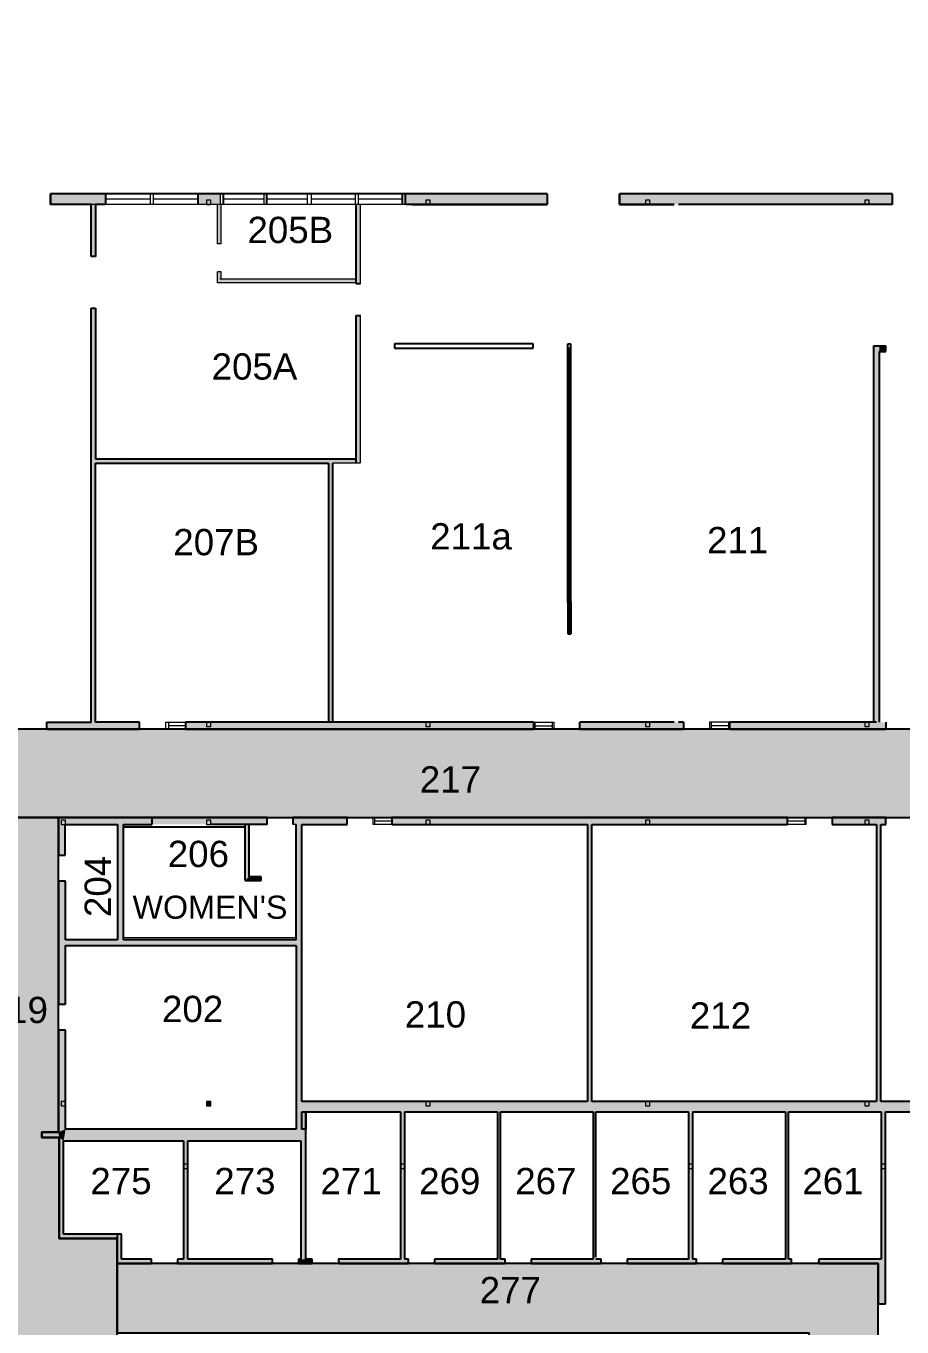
# Model space of a CAD drawing. Header units: millimetres. Extents: x 17496 to 132343, y 22085 to 108769.
# Drawn here: x 60690 to 91027, y 61466 to 106543 of the extents above; entities that cross this region are included whole.
import ezdxf

# ---------------------------------------------------------------- set-up
doc = ezdxf.new("R2010")
doc.units = ezdxf.units.MM
doc.header["$LTSCALE"] = 500
doc.header["$MEASUREMENT"] = 0
doc.layers.get('0').update_dxf_attribs({"linetype": 'CONTINUOUS', "lineweight": 0})
for name, color, linetype in [('CORRIDOR HATCH', 253, 'CONTINUOUS'), ('Room Numbers', 7, 'CONTINUOUS'), ('walls', 7, 'CONTINUOUS')]:
    doc.layers.add(name, color=color, linetype=linetype)
for name, color, linetype, lineweight in [('SC1', 7, 'CONTINUOUS', 0), ('SOLID', 7, 'CONTINUOUS', 0), ('windows', 7, 'CONTINUOUS', 0)]:
    doc.layers.add(name, color=color, linetype=linetype, lineweight=lineweight)
doc.styles.add('STANDARD 2', font='arial.ttf')

# ---------------------------------------------------------------- blocks, each defined once
blk = doc.blocks.new('AUW02D1S', base_point=(8, 3))
blk.add_line((7, 5.38), (9, 5.38))

msp = doc.modelspace()

# ---------------------------------------------------------------- hatches: boundary and pattern name
at = {"layer": 'CORRIDOR HATCH'}
h = msp.add_hatch(color=256, dxfattribs=at)
h.dxf.hatch_style = 1
h.paths.add_polyline_path([(63841, 63664), (63841, 61264), (87806, 61264), (87806, 53590), (87210, 53590), (87210, 52340), (87806, 52340), (87806, 49848), (91301, 49848), (93131, 49848), (97246, 49848), (97246, 51221), (97616, 51221), (97616, 50861), (110416, 50861), (110416, 53611), (97616, 53611), (97616, 53161), (97246, 53161), (97246, 53538), (90206, 53538), (90206, 63664)])
h.paths.add_polyline_path([(58796, 79119), (58796, 68219), (59340, 68219), (59340, 68029), (59041, 68029), (59041, 64520), (59041, 62520), (59041, 56258), (59041, 55258), (59041, 52228), (60388, 52228), (60388, 51899), (59041, 51899), (59041, 49848), (60388, 49848), (60388, 49519), (62438, 49519), (62438, 49848), (63841, 49848), (63841, 51899), (62438, 51899), (62438, 52228), (63841, 52228), (63840, 55534), (63840, 56404), (63841, 61264), (63841, 63664), (63841, 64527), (61841, 64527), (61841, 68029), (61240, 68029), (61240, 68219), (61810, 68219), (61810, 79119)])
h.paths.add_polyline_path([(40590, 64520), (40590, 62520), (57908, 62520), (57908, 62635), (58048, 62635), (58048, 62520), (59041, 62520), (59041, 64520), (58048, 64520), (58048, 64435), (57908, 64435), (57908, 64520)])
h.paths.add_polyline_path([(111041, 106541), (111041, 106343), (110546, 106343), (110546, 106293), (110416, 106293), (110416, 102791), (110537, 102791), (110546, 102743), (111041, 102743), (111041, 102543), (110547, 102543), (110537, 102493), (110416, 102493), (110416, 82083), (110416, 79283), (110416, 66219), (110416, 63001), (110416, 53611), (110416, 50861), (110416, 37253), (113476, 37253), (113476, 48813), (121896, 48813), (121896, 48943), (121946, 48943), (121946, 49347), (122144, 49347), (122144, 48943), (122194, 48943), (122194, 48813), (125196, 48813), (125196, 48943), (125246, 48943), (125246, 49347), (125444, 49347), (125446, 51147), (125246, 51147), (125246, 51541), (125196, 51543), (125196, 51673), (122194, 51673), (122194, 51551), (122146, 51543), (122146, 51147), (121946, 51147), (121946, 51541), (121896, 51551), (121896, 51673), (113476, 51673), (113476, 102493), (113346, 102493), (113346, 102543), (112841, 102543), (112841, 102741), (113346, 102741), (113346, 102791), (113476, 102791), (113476, 106293), (113346, 106293), (113346, 106343), (112841, 106343), (112841, 106541), (111041, 106543)])
h.paths.add_polyline_path([(48842, 99582), (48842, 97108), (49333, 97108), (49333, 96958), (48842, 96958), (48842, 94833), (48340, 94833), (48340, 95008), (46714, 95008), (46714, 93228), (49536, 93228), (49536, 92933), (48836, 92933), (48836, 82478), (49446, 82478), (49446, 82278), (51610, 82359), (51610, 82659), (52220, 82659), (52220, 91059), (51632, 91059), (51632, 96958), (51144, 96958), (51144, 97108), (51632, 97108), (51632, 99582), (51144, 99582), (51144, 99732), (49333, 99732), (49333, 99582)])
h.paths.add_polyline_path([(25516, 82228), (25516, 81697), (25316, 81697), (25316, 79647), (25514, 79647), (25514, 79168), (27617, 79178), (27617, 79657), (27816, 79657), (27816, 79178), (47034, 79178), (47036, 79747), (47236, 79747), (47235, 79257), (56998, 79259), (56998, 79119), (58796, 79119), (61810, 79119), (96216, 79119), (96216, 79283), (97396, 79283), (97396, 79783), (97616, 79783), (97616, 79283), (110416, 79283), (110416, 82083), (97616, 82083), (97616, 81583), (97396, 81583), (97396, 82083), (96216, 82083), (96216, 82179), (56998, 82179), (56998, 82059), (51610, 82059), (51610, 82359), (49446, 82278), (47236, 82278), (47236, 81797), (47036, 81797), (47036, 82228), (27817, 82228), (27817, 81707), (27617, 81707), (27617, 82228)])
at = {"layer": 'SOLID'}
for points in [[(63091, 100362), (62941, 100362), (62941, 98562), (63091, 98562)], [(67448, 100362), (67321, 100362), (67321, 98990), (67448, 98990)], [(72271, 100362), (72121, 100362), (72121, 97612), (72271, 97612)], [(67448, 97771), (67448, 98025), (67321, 98025), (67321, 97644), (72147, 97644), (72147, 97771)], [(70246, 68919), (70384, 68919), (70384, 68320), (70246, 68320)]]:
    msp.add_hatch(color=256, dxfattribs=at).paths.add_polyline_path(points)
at = {"layer": 'walls'}
msp.add_hatch(color=256, dxfattribs=at).paths.add_polyline_path([(66941, 69279), (66941, 69129), (67091, 69129), (67091, 69279)])

# ---------------------------------------------------------------- linework, layer by layer
at = {"layer": 'CORRIDOR HATCH'}
for points in [[(58796, 79119), (61810, 79119), (96216, 79119), (96216, 79283), (97396, 79283), (97396, 79783), (97616, 79783), (97616, 79283), (110416, 79283), (110416, 82083), (97616, 82083), (97616, 81583), (97396, 81583), (97396, 82083), (96216, 82083), (96216, 82179), (56998, 82179)], [(60388, 49519), (62438, 49519), (62438, 49848), (63841, 49848), (63841, 51899), (62438, 51899), (62438, 52228), (63841, 52228), (63840, 55534), (63840, 56404), (63841, 61264), (63841, 63664), (63841, 64527), (61841, 64527), (61841, 68029), (61240, 68029), (61240, 68219), (61810, 68219), (61810, 79119), (58796, 79119)]]:
    msp.add_lwpolyline(points, dxfattribs=at)
msp.add_lwpolyline([(63841, 63664), (63841, 61264), (87806, 61264), (87806, 53590), (87210, 53590), (87210, 52340), (87806, 52340), (87806, 49848), (91301, 49848), (93131, 49848), (97246, 49848), (97246, 51221), (97616, 51221), (97616, 50861), (110416, 50861), (110416, 53611), (97616, 53611), (97616, 53161), (97246, 53161), (97246, 53538), (90206, 53538), (90206, 63664)], close=True, dxfattribs=at)
at = {"layer": 'SC1', "flags": 128}
for points in [[(67091, 100362), (67091, 100512), (66941, 100512), (66941, 100362)], [(74691, 100362), (74691, 100512), (74541, 100512), (74541, 100362)], [(82291, 100362), (82291, 100512), (82141, 100512), (82141, 100362)], [(89891, 100362), (89891, 100512), (89741, 100512), (89741, 100362)], [(67091, 82269), (67091, 82419), (66941, 82419), (66941, 82269)], [(74691, 82269), (74691, 82419), (74541, 82419), (74541, 82269)], [(82291, 82269), (82291, 82419), (82141, 82419), (82141, 82269)], [(89891, 82269), (89891, 82419), (89741, 82419), (89741, 82269)], [(62060, 78879), (62060, 79029), (61910, 79029), (61910, 78879)], [(67091, 78879), (67091, 79029), (66941, 79029), (66941, 78879)], [(74691, 78879), (74691, 79029), (74541, 79029), (74541, 78879)], [(82291, 78879), (82291, 79029), (82141, 79029), (82141, 78879)], [(89891, 78879), (89891, 79029), (89741, 79029), (89741, 78879)], [(62060, 69129), (62060, 69279), (61910, 69279), (61910, 69129)], [(67091, 69129), (67091, 69279), (66941, 69279), (66941, 69129)], [(74691, 69129), (74691, 69279), (74541, 69279), (74541, 69129)], [(82291, 69129), (82291, 69279), (82141, 69279), (82141, 69129)], [(89891, 69129), (89891, 69279), (89741, 69279), (89741, 69129)], [(66296, 66954), (66296, 67104), (66146, 67104), (66146, 66954)], [(73811, 66954), (73811, 67104), (73661, 67104), (73661, 66954)], [(83786, 66954), (83786, 67104), (83636, 67104), (83636, 66954)], [(90461, 66954), (90461, 67104), (90311, 67104), (90311, 66954)]]:
    msp.add_lwpolyline(points, close=True, dxfattribs=at)
at = {"layer": 'SOLID'}
for p, q in [((62941, 98562), (62941, 100362)), ((63091, 98562), (63091, 100362)), ((73917, 100362), (74067, 100362)), ((64137, 91597), (64137, 91597)), ((64137, 91597), (64137, 91597)), ((64072, 74959), (70046, 74959))]:
    msp.add_line(p, q, dxfattribs=at)
for points in [[(61538, 100732), (61538, 100362), (63438, 100732), (63438, 100362)], [(66638, 100732), (66638, 100362), (67418, 100732), (67418, 100362)], [(73838, 100732), (73838, 100362), (78738, 100732), (78738, 100362)], [(81238, 100362), (81238, 100732), (90688, 100362), (90688, 100732)], [(62941, 82419), (63091, 82419), (62941, 96762), (63091, 96762)], [(72121, 91394), (72271, 91394), (72121, 96512), (72271, 96512)], [(90041, 95466), (90241, 95466), (90041, 82419), (90241, 82419)], [(90241, 95466), (90466, 95466), (90241, 95266), (90466, 95266)], [(72271, 91394), (72271, 91544), (63091, 91394), (63091, 91544)], [(71168, 82419), (71318, 82419), (71168, 91394), (71318, 91544)], [(64621, 82419), (64621, 82179), (61410, 82419), (61410, 82179)], [(78266, 82419), (78266, 82179), (66214, 82419), (66214, 82179)], [(83466, 82419), (83466, 82179), (79866, 82419), (79866, 82179)], [(90466, 82419), (90466, 82179), (85066, 82419), (85066, 82179)], [(61810, 77813), (62050, 77813), (61810, 79119), (62050, 78879)], [(61810, 79119), (62050, 78879), (65050, 79119), (65050, 78879)], [(65050, 79119), (65050, 78879), (69046, 79119), (69046, 78879)], [(69946, 79119), (69946, 78879), (71811, 79119), (71811, 78879)], [(73361, 79119), (73361, 78879), (87060, 79119), (87060, 78879)], [(90466, 79119), (90466, 78879), (88610, 79119), (88610, 78879)], [(63860, 78879), (64060, 78879), (63863, 74884), (64060, 74879)], [(68279, 78879), (68403, 78879), (68279, 76937), (68403, 77061)], [(70046, 68319), (70246, 68320), (70046, 78879), (70246, 78879)], [(80141, 69279), (80291, 69279), (80141, 78879), (80291, 78879)], [(90141, 69279), (90291, 69279), (90141, 78879), (90291, 78879)], [(61810, 72653), (62060, 72653), (61810, 76913), (62060, 76913)], [(68403, 77061), (68283, 76941), (68830, 77061), (68830, 76937)], [(62060, 74879), (62060, 74679), (70046, 74879), (70046, 74679)], [(61810, 71753), (62066, 71731), (61810, 68219), (62060, 68319)], [(97246, 69279), (97246, 68919), (70246, 69279), (70246, 68919)], [(70207, 63814), (70383, 63814), (70207, 68920), (70383, 68919)], [(73811, 68919), (73661, 68919), (73811, 63814), (73661, 63814)], [(77118, 68919), (77018, 68919), (77118, 63814), (77018, 63814)], [(80326, 63814), (80426, 63814), (80326, 68919), (80426, 68919)], [(83636, 63814), (83786, 63814), (83636, 68879), (83786, 68879)], [(87096, 63814), (86996, 63814), (87096, 68879), (86996, 68879)], [(90456, 62264), (90306, 63814), (90456, 68919), (90306, 68919)], [(61810, 68219), (61841, 68029), (61240, 68219), (61240, 68029)], [(61810, 68219), (62060, 68319), (61841, 68029), (61991, 67919)], [(70383, 68320), (70383, 67919), (62060, 68319), (61991, 67919)], [(61841, 68029), (61991, 67919), (61841, 64527), (61991, 64677)], [(66296, 67919), (66146, 67919), (66296, 63814), (66146, 63814)], [(61841, 64527), (61991, 64677), (63841, 64527), (63991, 64677)], [(63841, 64527), (63991, 64677), (63841, 63664), (63991, 63814)], [(63841, 63664), (63991, 63814), (65038, 63664), (65038, 63814)], [(65938, 63814), (65938, 63664), (69226, 63814), (69226, 63664)], [(70603, 63814), (70603, 63664), (70126, 63814), (70126, 63664)], [(71503, 63814), (71503, 63664), (73937, 63814), (73937, 63664)], [(77287, 63814), (77287, 63664), (74837, 63814), (74837, 63664)], [(78187, 63814), (78187, 63664), (80612, 63814), (80612, 63664)], [(81512, 63814), (81512, 63664), (83912, 63814), (83912, 63664)], [(84812, 63814), (84812, 63664), (87196, 63814), (87196, 63664)], [(88096, 63814), (88096, 63664), (90306, 63814), (90206, 63664)], [(90206, 62264), (90456, 62264), (90206, 63664), (90306, 63814)]]:
    msp.add_solid(points, dxfattribs=at)
at = {"layer": 'walls'}
for p, q in [((61538, 100732), (61538, 100362)), ((78738, 100732), (61538, 100732)), ((61538, 100362), (61538, 100732)), ((63438, 100732), (63438, 100362)), ((63438, 100732), (63438, 100362)), ((66638, 100732), (66638, 100362)), ((66638, 100732), (66638, 100362)), ((67518, 100732), (67518, 100362)), ((69023, 100732), (69023, 100362)), ((73718, 100732), (73718, 100362)), ((73818, 100732), (73818, 100362)), ((78738, 100732), (73838, 100732)), ((78738, 100732), (78738, 100362)), ((78738, 100732), (78738, 100362)), ((81238, 100732), (81238, 100362)), ((90688, 100732), (81238, 100732)), ((90688, 100732), (81238, 100732)), ((81238, 100362), (81238, 100732)), ((90688, 100732), (90688, 100362)), ((90688, 100732), (90688, 100362)), ((62941, 100362), (61538, 100362)), ((62941, 100362), (61538, 100362)), ((62941, 98562), (62941, 100362)), ((63438, 100362), (63091, 100362)), ((63438, 100362), (63091, 100362)), ((63091, 100362), (63091, 98562)), ((72121, 97612), (72121, 100362)), ((78738, 100362), (73838, 100362)), ((74067, 100362), (78738, 100362)), ((83141, 100362), (81238, 100362)), ((81238, 100362), (83141, 100362)), ((90688, 100362), (83291, 100362)), ((90688, 100362), (90291, 100362)), ((63091, 98562), (62941, 98562)), ((72271, 97612), (72121, 97612)), ((62941, 82419), (62941, 96762)), ((62941, 96762), (63091, 96762)), ((63091, 96762), (63091, 91544)), ((72121, 91544), (72121, 96512)), ((72121, 96512), (72271, 96512)), ((78256, 95531), (73456, 95531)), ((73456, 95531), (73456, 95383)), ((73456, 95383), (78256, 95384)), ((78256, 95384), (78256, 95531)), ((79456, 95531), (79556, 95531)), ((79456, 92081), (79456, 95531)), ((79456, 95381), (79556, 95381)), ((79506, 94331), (79506, 95381)), ((79556, 92081), (79556, 95531)), ((90041, 95466), (90041, 82419)), ((90041, 95466), (90466, 95466)), ((90241, 95266), (90241, 82419)), ((90241, 95266), (90466, 95266)), ((90466, 95266), (90466, 95466)), ((79456, 94331), (79556, 94331)), ((79456, 94281), (79556, 94281)), ((79506, 93231), (79506, 94281)), ((79456, 93231), (79556, 93231)), ((79456, 93181), (79556, 93181)), ((79506, 92131), (79506, 93181)), ((79456, 88781), (79456, 92231)), ((79456, 92131), (79556, 92131)), ((79456, 92081), (79556, 92081)), ((79506, 91031), (79506, 92081)), ((79556, 88781), (79556, 92231)), ((63091, 91544), (72106, 91544)), ((63220, 91541), (72108, 91541)), ((63220, 91541), (72093, 91541)), ((63220, 91541), (72108, 91541)), ((63220, 91541), (72093, 91541)), ((72108, 91541), (72108, 91394)), ((63091, 82419), (63091, 91394)), ((63091, 91394), (71168, 91394)), ((71168, 91394), (71168, 82419)), ((71318, 82419), (71318, 91394)), ((79456, 91031), (79556, 91031)), ((79456, 90981), (79556, 90981)), ((79506, 89931), (79506, 90981)), ((79456, 89931), (79556, 89931)), ((79456, 89881), (79556, 89881)), ((79506, 88831), (79506, 89881)), ((79456, 86581), (79456, 88931)), ((79456, 88831), (79556, 88831)), ((79556, 86581), (79556, 88931)), ((79456, 88781), (79556, 88781)), ((79506, 87731), (79506, 88781)), ((79456, 87731), (79556, 87731)), ((79456, 87681), (79556, 87681)), ((79506, 86631), (79506, 87681)), ((79456, 86631), (79556, 86631)), ((79456, 86581), (79556, 86581)), ((79456, 86581), (79456, 85481)), ((79506, 85531), (79506, 86581)), ((79556, 86581), (79556, 85481)), ((79456, 85531), (79556, 85531)), ((79456, 85481), (79556, 85481)), ((61410, 82179), (61410, 82419)), ((61410, 82419), (62941, 82419)), ((61410, 82179), (64621, 82179)), ((64621, 82419), (63091, 82419)), ((64621, 82419), (63721, 82419)), ((64621, 82179), (64621, 82419)), ((71366, 82419), (66214, 82419)), ((66214, 82419), (66214, 82179)), ((71366, 82419), (66214, 82419)), ((66214, 82179), (78266, 82179)), ((78266, 82419), (71366, 82419)), ((78266, 82419), (78266, 82179)), ((83141, 82419), (79866, 82419)), ((79866, 82179), (79866, 82419)), ((79866, 82179), (83466, 82179)), ((83466, 82419), (83291, 82419)), ((83466, 82419), (83466, 82179)), ((85066, 82179), (85066, 82419)), ((90141, 82419), (85066, 82419)), ((85066, 82179), (90466, 82179)), ((90466, 82419), (90466, 82179)), ((65050, 79119), (61810, 79119)), ((61810, 79119), (61810, 77813)), ((69046, 79119), (65050, 79119)), ((65050, 79119), (65050, 78879)), ((69046, 78879), (69046, 79119)), ((71811, 79119), (69946, 79119)), ((69946, 78879), (69946, 79119)), ((71811, 78879), (71811, 79119)), ((87060, 79119), (73361, 79119)), ((73361, 79119), (73361, 78879)), ((87060, 78879), (87060, 79119)), ((90466, 79119), (88610, 79119)), ((88610, 79119), (88610, 78879)), ((90466, 78879), (90466, 79119)), ((62050, 77813), (62050, 78879)), ((62050, 78879), (63860, 78879)), ((63860, 78879), (63860, 74879)), ((64060, 74879), (64060, 78879)), ((64060, 78879), (65050, 78879)), ((64072, 78799), (68279, 78799)), ((69046, 78879), (67110, 78879)), ((68279, 76937), (68279, 78879)), ((68403, 78879), (68403, 77061)), ((70046, 74879), (70046, 78879)), ((70246, 69279), (70246, 78879)), ((70246, 78879), (71811, 78879)), ((73361, 78879), (80141, 78879)), ((80141, 78879), (80141, 69279)), ((80291, 69279), (80291, 78879)), ((80291, 78879), (87060, 78879)), ((88610, 78879), (90141, 78879)), ((90141, 78879), (90141, 69274)), ((90291, 69279), (90291, 78879)), ((90291, 78879), (90466, 78879)), ((61810, 77813), (62050, 77813)), ((62060, 76913), (61810, 76913)), ((61810, 76913), (61810, 72653)), ((62060, 74879), (62060, 76913)), ((68279, 76937), (68830, 76937)), ((68830, 77061), (68403, 77061)), ((68830, 76937), (68830, 77061)), ((63860, 74879), (62060, 74879)), ((70046, 74879), (64060, 74879)), ((62060, 72653), (62060, 74679)), ((62060, 74679), (70046, 74679)), ((70046, 74679), (70046, 68319)), ((61810, 72653), (62060, 72653)), ((62060, 71753), (61810, 71753)), ((61810, 71753), (61810, 68219)), ((62060, 68319), (62060, 71753)), ((80141, 69279), (70246, 69279)), ((90141, 69274), (80291, 69279)), ((97246, 69279), (90291, 69279)), ((70383, 63814), (70383, 68919)), ((70383, 68919), (73661, 68919)), ((73661, 68919), (73661, 63814)), ((73811, 63814), (73811, 68919)), ((73811, 68919), (77018, 68919)), ((77018, 68919), (77018, 63814)), ((77118, 63814), (77118, 68922)), ((77118, 68922), (80326, 68919)), ((80326, 68919), (80326, 63814)), ((80426, 63887), (80426, 68919)), ((80426, 68919), (83636, 68919)), ((83636, 68919), (83636, 63814)), ((83786, 63814), (83786, 68919)), ((83786, 68919), (86996, 68919)), ((86996, 68919), (86996, 63814)), ((87096, 63814), (87096, 68919)), ((87096, 68919), (90306, 68919)), ((90306, 68919), (90306, 63814)), ((90456, 62264), (90456, 68919)), ((90456, 68919), (97246, 68919)), ((61810, 68219), (61240, 68219)), ((61240, 68219), (61240, 68029)), ((70046, 68319), (62060, 68319)), ((61240, 68029), (61841, 68029)), ((61841, 68029), (61841, 64527)), ((61991, 64677), (61991, 67919)), ((61991, 67919), (66146, 67919)), ((66146, 67919), (66146, 63814)), ((66296, 63814), (66296, 67919)), ((66296, 67919), (70207, 67919)), ((70207, 67919), (70207, 63814)), ((61841, 64527), (63841, 64527)), ((63991, 64677), (61991, 64677)), ((63841, 64664), (63841, 63664)), ((63991, 63814), (63991, 64677)), ((63841, 63664), (65038, 63664)), ((65038, 63814), (63991, 63814)), ((65038, 63664), (65038, 63814)), ((66146, 63814), (65938, 63814)), ((65938, 63814), (65938, 63664)), ((65938, 63664), (69226, 63664)), ((69226, 63814), (66296, 63814)), ((69226, 63664), (69226, 63814)), ((70207, 63814), (70126, 63814)), ((70126, 63814), (70126, 63664)), ((70126, 63664), (70603, 63664)), ((70603, 63814), (70383, 63814)), ((70603, 63664), (70603, 63814)), ((73661, 63814), (71503, 63814)), ((71503, 63814), (71530, 63664)), ((71530, 63664), (73937, 63664)), ((73937, 63814), (73811, 63814)), ((73937, 63664), (73937, 63814)), ((77018, 63814), (74837, 63814)), ((74837, 63814), (74837, 63664)), ((74837, 63664), (77287, 63664)), ((77287, 63814), (77118, 63814)), ((77287, 63664), (77287, 63814)), ((80326, 63814), (78187, 63814)), ((78187, 63814), (78187, 63664)), ((78187, 63662), (80612, 63664)), ((80612, 63814), (80426, 63814)), ((80612, 63664), (80612, 63814)), ((83636, 63814), (81512, 63814)), ((81512, 63814), (81512, 63664)), ((81512, 63664), (83912, 63664)), ((83912, 63814), (83786, 63814)), ((83912, 63664), (83912, 63814)), ((86996, 63814), (84812, 63814)), ((84812, 63814), (84812, 63664)), ((84812, 63664), (87196, 63664)), ((87196, 63814), (87096, 63814)), ((87196, 63664), (87196, 63814)), ((90306, 63814), (88146, 63814)), ((88146, 63814), (88146, 63664)), ((88146, 63664), (90206, 63664)), ((90206, 63664), (90206, 62264)), ((90206, 62264), (90456, 62264))]:
    msp.add_line(p, q, dxfattribs=at)
msp.add_lwpolyline([(70246, 68919), (70384, 68919), (70384, 68320), (70246, 68320)], close=True, dxfattribs=at)
at = {"layer": 'windows'}
for p, q in [((64988, 100547), (63438, 100547)), ((64988, 100732), (64988, 100362)), ((65088, 100732), (65088, 100362)), ((66638, 100547), (65088, 100547)), ((67418, 100732), (67418, 100362)), ((68923, 100547), (67518, 100547)), ((68923, 100732), (68923, 100362)), ((70428, 100547), (69023, 100547)), ((70428, 100732), (70428, 100362)), ((70568, 100732), (70568, 100362)), ((72093, 100547), (70568, 100547)), ((72093, 100732), (72093, 100362)), ((72193, 100732), (72193, 100362)), ((73718, 100547), (72193, 100547)), ((66638, 100362), (62941, 100362)), ((73838, 100362), (66638, 100362)), ((67321, 98990), (67321, 100362)), ((67448, 98990), (67448, 100362)), ((72121, 97612), (72121, 100362)), ((72121, 97612), (72121, 100362)), ((72271, 97612), (72271, 100362)), ((72271, 97612), (72271, 100362)), ((67448, 98990), (67321, 98990)), ((63091, 98562), (62941, 98562)), ((67448, 98025), (67321, 98025)), ((67321, 97644), (67321, 98025)), ((67448, 97771), (67448, 98025)), ((72106, 97644), (67321, 97644)), ((72106, 97771), (67407, 97771)), ((72271, 97612), (72121, 97612)), ((72271, 96512), (72121, 96512)), ((72121, 91544), (72121, 96512)), ((72271, 91394), (72271, 96512)), ((72256, 91394), (71318, 91394)), ((65521, 82419), (65571, 82419)), ((65521, 82419), (65521, 82179)), ((65521, 82179), (65571, 82179)), ((65571, 82419), (65621, 82419)), ((65571, 82179), (65621, 82179)), ((65621, 82419), (65621, 82179)), ((65621, 82419), (66221, 82419)), ((65621, 82179), (66221, 82179)), ((78266, 82419), (78966, 82419)), ((78266, 82179), (78966, 82179)), ((78316, 82419), (78316, 82179)), ((78316, 82299), (78916, 82299)), ((78916, 82419), (78916, 82179)), ((78966, 82419), (78966, 82179)), ((85066, 82419), (84366, 82419)), ((84366, 82419), (84366, 82179)), ((85066, 82179), (84366, 82179)), ((84416, 82419), (84416, 82179)), ((85016, 82299), (84416, 82299)), ((85016, 82419), (85016, 82179)), ((72761, 79119), (72711, 79119)), ((72711, 78879), (72711, 79119)), ((73361, 79119), (72761, 79119)), ((72761, 79119), (72761, 78879)), ((87660, 79119), (87060, 79119)), ((87660, 79119), (87660, 78879)), ((87710, 79119), (87660, 79119)), ((87710, 78879), (87710, 79119)), ((70046, 78879), (69946, 78879)), ((72761, 78879), (72711, 78879)), ((73361, 78879), (72761, 78879)), ((87660, 78879), (87060, 78879)), ((87710, 78879), (87660, 78879))]:
    msp.add_line(p, q, dxfattribs=at)

# ---------------------------------------------------------------- block references
at = {"layer": 'windows', "zscale": 300, "rotation": 180}
for p, xscale in [((65921, 82309), -300), ((73061, 79000), 300), ((87360, 79000), 300)]:
    msp.add_blockref('AUW02D1S', p, dxfattribs=dict(at, xscale=xscale))

# ---------------------------------------------------------------- texts
at = {"layer": 'Room Numbers', "style": 'STANDARD 2'}
for s, height, p in [('205B', 910, (68358, 99023)), ('205A', 910, (67118, 94291)), ('211a', 910, (74688, 88407)), ('207B', 910, (65790, 88205)), ('211', 910, (84276, 88274)), ('217', 910, (74327, 79984)), ('206', 910, (65599, 77403)), ("WOMEN'S", 800, (64378, 75611)), ('219', 910, (59329, 71996)), ('202', 910, (65398, 72032)), ('210', 910, (73809, 71842)), ('212', 910, (83681, 71804)), ('275', 910, (62918, 66068)), ('273', 910, (67210, 66068)), ('271', 910, (70889, 66068)), ('269', 910, (74305, 66068)), ('267', 910, (77634, 66068)), ('265', 910, (80918, 66068)), ('263', 910, (84291, 66068)), ('261', 910, (87576, 66068)), ('277', 910, (76402, 62289))]:
    msp.add_text(s, height=height, dxfattribs=at).set_placement(p)
msp.add_text('204', height=910, rotation=90, dxfattribs=at).set_placement((63629, 75670))

doc.saveas('drawing.dxf')
